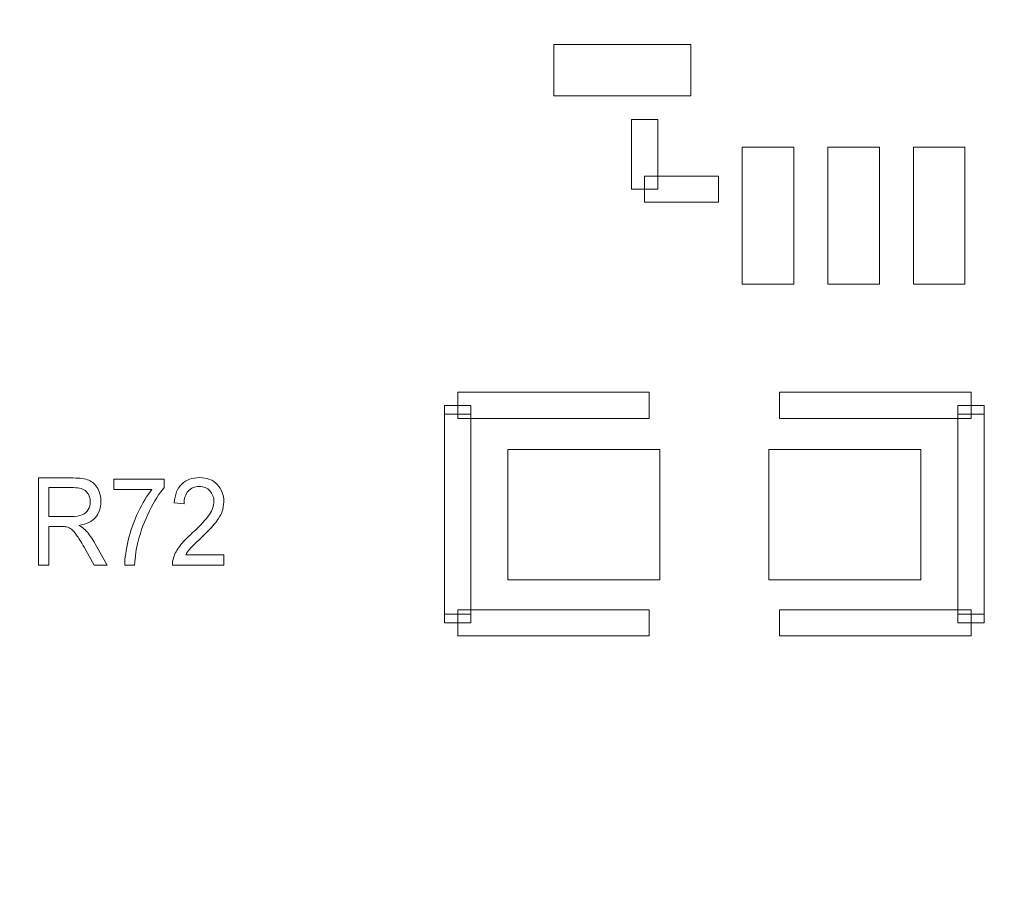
# Model space of a CAD drawing. Header units: millimetres. Extents: x -90 to 99, y -65 to 67.
# Drawn here: x -45.38 to -39.71, y -9.79 to -4.62 of the extents above; entities that cross this region are included whole.
import ezdxf

# ---------------------------------------------------------------- set-up
doc = ezdxf.new("R2010")
doc.units = ezdxf.units.MM
doc.header["$MEASUREMENT"] = 0
for name, color, linetype in [('BG_OUTLINE', 7, 'Continuous'), ('PG_SILKSCREEN_TOP', 7, 'Continuous'), ('PIN_TOP', 7, 'Continuous'), ('RD_SILKSCREEN_TOP', 7, 'Continuous')]:
    doc.layers.add(name, color=color, linetype=linetype)

msp = doc.modelspace()

# ---------------------------------------------------------------- linework, layer by layer
at = {"layer": 'BG_OUTLINE', "color": 3, "lineweight": 9}
msp.add_open_spline([(-71.7269, -61.8795), (-71.7269, -61.8795), (-71.7343, 42.2681), (-71.7343, 42.2681), (-71.7343, 42.2681), (-71.7348, 43.0066), (-71.4419, 43.715), (-70.92, 44.2375), (-70.92, 44.2375), (-70.3982, 44.76), (-69.6866, 45.0538), (-68.9482, 45.0543), (-68.9482, 45.0543), (-68.9482, 45.0543), (75.2046, 45.0543), (75.2046, 45.0543), (75.2046, 45.0543), (76.8319, 45.0552), (78.1763, 43.7805), (78.2661, 42.1556), (78.2661, 42.1556), (78.2661, 42.1556), (78.2661, 31.2814), (78.2661, 31.2814), (78.2661, 31.2814), (78.2661, 31.2814), (72.2646, 31.2814), (72.2646, 31.2814), (72.2646, 31.2814), (72.2646, 31.2814), (72.2646, 26.9814), (72.2646, 26.9814), (72.2646, 26.9814), (72.2646, 26.9814), (78.2661, 26.9814), (78.2661, 26.9814), (78.2661, 26.9814), (78.2661, 26.9814), (78.2661, 18.6553), (78.2661, 18.6553), (78.2661, 18.6553), (78.2661, 18.6553), (72.2496, 18.6553), (72.2496, 18.6553), (72.2496, 18.6553), (72.2496, 18.6553), (72.2496, 14.3553), (72.2496, 14.3553), (72.2496, 14.3553), (72.2496, 14.3553), (78.2661, 14.3553), (78.2661, 14.3553), (78.2661, 14.3553), (78.2661, 14.3553), (78.2661, 9.255), (78.2661, 9.255), (78.2661, 9.255), (78.2661, 9.255), (72.2648, 9.255), (72.2648, 9.255), (72.2648, 9.255), (72.2648, 9.255), (72.2648, 4.955), (72.2648, 4.955), (72.2648, 4.955), (72.2648, 4.955), (78.2661, 4.955), (78.2661, 4.955), (78.2661, 4.955), (78.2661, 4.955), (78.2661, -3.3762), (78.2661, -3.3762), (78.2661, -3.3762), (78.2661, -3.3762), (72.2445, -3.3762), (72.2445, -3.3762), (72.2445, -3.3762), (72.2445, -3.3762), (72.2445, -7.6762), (72.2445, -7.6762), (72.2445, -7.6762), (72.2445, -7.6762), (78.2661, -7.6762), (78.2661, -7.6762), (78.2661, -7.6762), (78.2661, -7.6762), (78.2661, -12.7615), (78.2661, -12.7615), (78.2661, -12.7615), (78.2661, -12.7615), (72.2651, -12.7615), (72.2651, -12.7615), (72.2651, -12.7615), (72.2651, -12.7615), (72.2651, -17.0615), (72.2651, -17.0615), (72.2651, -17.0615), (72.2651, -17.0615), (78.2661, -17.0615), (78.2661, -17.0615), (78.2661, -17.0615), (78.2661, -17.0615), (78.2661, -25.4097), (78.2661, -25.4097), (78.2661, -25.4097), (78.2661, -25.4097), (72.2656, -25.4097), (72.2656, -25.4097), (72.2656, -25.4097), (72.2656, -25.4097), (72.2656, -29.7097), (72.2656, -29.7097), (72.2656, -29.7097), (72.2656, -29.7097), (78.2661, -29.7097), (78.2661, -29.7097), (78.2661, -29.7097), (78.2661, -29.7097), (78.2661, -34.793), (78.2661, -34.793), (78.2661, -34.793), (78.2661, -34.793), (72.2679, -34.793), (72.2679, -34.793), (72.2679, -34.793), (72.2679, -34.793), (72.2679, -39.0929), (72.2679, -39.0929), (72.2679, -39.0929), (72.2679, -39.0929), (78.2661, -39.0929), (78.2661, -39.0929), (78.2661, -39.0929), (78.2661, -39.0929), (78.2661, -47.4269), (78.2661, -47.4269), (78.2661, -47.4269), (78.2661, -47.4269), (72.2679, -47.4269), (72.2679, -47.4269), (72.2679, -47.4269), (72.2679, -47.4269), (72.2679, -51.7269), (72.2679, -51.7269), (72.2679, -51.7269), (72.2679, -51.7269), (78.2661, -51.7269), (78.2661, -51.7269), (78.2661, -51.7269), (78.2661, -51.7269), (78.2661, -51.8138), (78.2661, -51.8138), (78.2661, -51.8138), (78.2661, -51.8138), (78.2656, -61.8468), (78.2656, -61.8468), (78.2656, -61.8468), (78.2661, -62.6669), (77.9407, -63.4536), (77.3612, -64.0339), (77.3612, -64.0339), (76.7817, -64.6142), (75.9915, -64.9405), (75.1713, -64.941), (75.1713, -64.941), (75.1713, -64.941), (-68.6609, -64.9456), (-68.6609, -64.9456), (-68.6609, -64.9456), (-69.4735, -64.9461), (-70.2531, -64.6237), (-70.8281, -64.0495), (-70.8281, -64.0495), (-71.4031, -63.4752), (-71.7264, -62.6922), (-71.7269, -61.8795)], degree=3, knots=[0, 0, 0, 0, 0.022727, 0.022727, 0.022727, 0.022727, 0.045455, 0.045455, 0.045455, 0.045455, 0.068182, 0.068182, 0.068182, 0.068182, 0.090909, 0.090909, 0.090909, 0.090909, 0.113636, 0.113636, 0.113636, 0.113636, 0.136364, 0.136364, 0.136364, 0.136364, 0.159091, 0.159091, 0.159091, 0.159091, 0.181818, 0.181818, 0.181818, 0.181818, 0.204545, 0.204545, 0.204545, 0.204545, 0.227273, 0.227273, 0.227273, 0.227273, 0.25, 0.25, 0.25, 0.25, 0.272727, 0.272727, 0.272727, 0.272727, 0.295455, 0.295455, 0.295455, 0.295455, 0.318182, 0.318182, 0.318182, 0.318182, 0.340909, 0.340909, 0.340909, 0.340909, 0.363636, 0.363636, 0.363636, 0.363636, 0.386364, 0.386364, 0.386364, 0.386364, 0.409091, 0.409091, 0.409091, 0.409091, 0.431818, 0.431818, 0.431818, 0.431818, 0.454545, 0.454545, 0.454545, 0.454545, 0.477273, 0.477273, 0.477273, 0.477273, 0.5, 0.5, 0.5, 0.5, 0.522727, 0.522727, 0.522727, 0.522727, 0.545455, 0.545455, 0.545455, 0.545455, 0.568182, 0.568182, 0.568182, 0.568182, 0.590909, 0.590909, 0.590909, 0.590909, 0.613636, 0.613636, 0.613636, 0.613636, 0.636364, 0.636364, 0.636364, 0.636364, 0.659091, 0.659091, 0.659091, 0.659091, 0.681818, 0.681818, 0.681818, 0.681818, 0.704545, 0.704545, 0.704545, 0.704545, 0.727273, 0.727273, 0.727273, 0.727273, 0.75, 0.75, 0.75, 0.75, 0.772727, 0.772727, 0.772727, 0.772727, 0.795455, 0.795455, 0.795455, 0.795455, 0.818182, 0.818182, 0.818182, 0.818182, 0.840909, 0.840909, 0.840909, 0.840909, 0.863636, 0.863636, 0.863636, 0.863636, 0.886364, 0.886364, 0.886364, 0.886364, 0.909091, 0.909091, 0.909091, 0.909091, 0.931818, 0.931818, 0.931818, 0.931818, 0.954545, 0.954545, 0.954545, 0.954545, 0.977273, 0.977273, 0.977273, 0.977273, 1, 1, 1, 1], dxfattribs=at)
at = {"layer": 'PG_SILKSCREEN_TOP', "color": 6, "lineweight": 9}
for points in [[(-41.8061, -5.202), (-41.8061, -5.202), (-41.6537, -5.202), (-41.6537, -5.202), (-41.6537, -5.202), (-41.6537, -5.202), (-41.6537, -5.6084), (-41.6537, -5.6084), (-41.6537, -5.6084), (-41.6537, -5.6084), (-41.8061, -5.6084), (-41.8061, -5.6084), (-41.8061, -5.6084), (-41.8061, -5.6084), (-41.8061, -5.202), (-41.8061, -5.202)], [(-41.7299, -5.6846), (-41.7299, -5.6846), (-41.7299, -5.5322), (-41.7299, -5.5322), (-41.7299, -5.5322), (-41.7299, -5.5322), (-41.2981, -5.5322), (-41.2981, -5.5322), (-41.2981, -5.5322), (-41.2981, -5.5322), (-41.2981, -5.6846), (-41.2981, -5.6846), (-41.2981, -5.6846), (-41.2981, -5.6846), (-41.7299, -5.6846), (-41.7299, -5.6846)], [(-41.7038, -6.7945), (-41.7038, -6.7945), (-41.7038, -6.9469), (-41.7038, -6.9469), (-41.7038, -6.9469), (-41.7038, -6.9469), (-42.8214, -6.9469), (-42.8214, -6.9469), (-42.8214, -6.9469), (-42.8214, -6.9469), (-42.8214, -6.7945), (-42.8214, -6.7945), (-42.8214, -6.7945), (-42.8214, -6.7945), (-41.7038, -6.7945), (-41.7038, -6.7945)], [(-40.9418, -6.9469), (-40.9418, -6.9469), (-40.9418, -6.7945), (-40.9418, -6.7945), (-40.9418, -6.7945), (-40.9418, -6.7945), (-39.8243, -6.7945), (-39.8243, -6.7945), (-39.8243, -6.7945), (-39.8243, -6.7945), (-39.8243, -6.9469), (-39.8243, -6.9469), (-39.8243, -6.9469), (-39.8243, -6.9469), (-40.9418, -6.9469), (-40.9418, -6.9469)], [(-42.8976, -6.8707), (-42.8976, -6.8707), (-42.7452, -6.8707), (-42.7452, -6.8707), (-42.7452, -6.8707), (-42.7452, -6.8707), (-42.7452, -6.9215), (-42.7452, -6.9215), (-42.7452, -6.9215), (-42.7452, -6.9215), (-42.8976, -6.9215), (-42.8976, -6.9215), (-42.8976, -6.9215), (-42.8976, -6.9215), (-42.8976, -6.8707), (-42.8976, -6.8707)], [(-39.9005, -6.8707), (-39.9005, -6.8707), (-39.7481, -6.8707), (-39.7481, -6.8707), (-39.7481, -6.8707), (-39.7481, -6.8707), (-39.7481, -6.9215), (-39.7481, -6.9215), (-39.7481, -6.9215), (-39.7481, -6.9215), (-39.9005, -6.9215), (-39.9005, -6.9215), (-39.9005, -6.9215), (-39.9005, -6.9215), (-39.9005, -6.8707), (-39.9005, -6.8707)], [(-42.8976, -6.9215), (-42.8976, -6.9215), (-42.7452, -6.9215), (-42.7452, -6.9215), (-42.7452, -6.9215), (-42.7452, -6.9215), (-42.7452, -8.0899), (-42.7452, -8.0899), (-42.7452, -8.0899), (-42.7452, -8.0899), (-42.8976, -8.0899), (-42.8976, -8.0899), (-42.8976, -8.0899), (-42.8976, -8.0899), (-42.8976, -6.9215), (-42.8976, -6.9215)], [(-39.9005, -6.9215), (-39.9005, -6.9215), (-39.7481, -6.9215), (-39.7481, -6.9215), (-39.7481, -6.9215), (-39.7481, -6.9215), (-39.7481, -8.0899), (-39.7481, -8.0899), (-39.7481, -8.0899), (-39.7481, -8.0899), (-39.9005, -8.0899), (-39.9005, -8.0899), (-39.9005, -8.0899), (-39.9005, -8.0899), (-39.9005, -6.9215), (-39.9005, -6.9215)], [(-42.8976, -8.0899), (-42.8976, -8.0899), (-42.7452, -8.0899), (-42.7452, -8.0899), (-42.7452, -8.0899), (-42.7452, -8.0899), (-42.7452, -8.1407), (-42.7452, -8.1407), (-42.7452, -8.1407), (-42.7452, -8.1407), (-42.8976, -8.1407), (-42.8976, -8.1407), (-42.8976, -8.1407), (-42.8976, -8.1407), (-42.8976, -8.0899), (-42.8976, -8.0899)], [(-42.8214, -8.2169), (-42.8214, -8.2169), (-42.8214, -8.0645), (-42.8214, -8.0645), (-42.8214, -8.0645), (-42.8214, -8.0645), (-41.7038, -8.0645), (-41.7038, -8.0645), (-41.7038, -8.0645), (-41.7038, -8.0645), (-41.7038, -8.2169), (-41.7038, -8.2169), (-41.7038, -8.2169), (-41.7038, -8.2169), (-42.8214, -8.2169), (-42.8214, -8.2169)], [(-39.8243, -8.0645), (-39.8243, -8.0645), (-39.8243, -8.2169), (-39.8243, -8.2169), (-39.8243, -8.2169), (-39.8243, -8.2169), (-40.9418, -8.2169), (-40.9418, -8.2169), (-40.9418, -8.2169), (-40.9418, -8.2169), (-40.9418, -8.0645), (-40.9418, -8.0645), (-40.9418, -8.0645), (-40.9418, -8.0645), (-39.8243, -8.0645), (-39.8243, -8.0645)], [(-39.9005, -8.0899), (-39.9005, -8.0899), (-39.7481, -8.0899), (-39.7481, -8.0899), (-39.7481, -8.0899), (-39.7481, -8.0899), (-39.7481, -8.1407), (-39.7481, -8.1407), (-39.7481, -8.1407), (-39.7481, -8.1407), (-39.9005, -8.1407), (-39.9005, -8.1407), (-39.9005, -8.1407), (-39.9005, -8.1407), (-39.9005, -8.0899), (-39.9005, -8.0899)]]:
    msp.add_open_spline(points, degree=3, knots=[0, 0, 0, 0, 0.25, 0.25, 0.25, 0.25, 0.5, 0.5, 0.5, 0.5, 0.75, 0.75, 0.75, 0.75, 1, 1, 1, 1], dxfattribs=at)
at = {"layer": 'PIN_TOP', "lineweight": 9}
for points in [[(-42.2595, -4.7634), (-42.2595, -4.7634), (-41.4594, -4.7634), (-41.4594, -4.7634), (-41.4594, -4.7634), (-41.4594, -4.7634), (-41.4594, -5.0634), (-41.4594, -5.0634), (-41.4594, -5.0634), (-41.4594, -5.0634), (-42.2595, -5.0634), (-42.2595, -5.0634), (-42.2595, -5.0634), (-42.2595, -5.0634), (-42.2595, -4.7634), (-42.2595, -4.7634)], [(-41.1597, -5.3633), (-41.1597, -5.3633), (-40.8596, -5.3633), (-40.8596, -5.3633), (-40.8596, -5.3633), (-40.8596, -5.3633), (-40.8596, -6.1634), (-40.8596, -6.1634), (-40.8596, -6.1634), (-40.8596, -6.1634), (-41.1597, -6.1634), (-41.1597, -6.1634), (-41.1597, -6.1634), (-41.1597, -6.1634), (-41.1597, -5.3633), (-41.1597, -5.3633)], [(-40.6594, -5.3633), (-40.6594, -5.3633), (-40.3595, -5.3633), (-40.3595, -5.3633), (-40.3595, -5.3633), (-40.3595, -5.3633), (-40.3595, -6.1634), (-40.3595, -6.1634), (-40.3595, -6.1634), (-40.3595, -6.1634), (-40.6594, -6.1634), (-40.6594, -6.1634), (-40.6594, -6.1634), (-40.6594, -6.1634), (-40.6594, -5.3633), (-40.6594, -5.3633)], [(-40.1597, -5.3633), (-40.1597, -5.3633), (-39.8596, -5.3633), (-39.8596, -5.3633), (-39.8596, -5.3633), (-39.8596, -5.3633), (-39.8596, -6.1634), (-39.8596, -6.1634), (-39.8596, -6.1634), (-39.8596, -6.1634), (-40.1597, -6.1634), (-40.1597, -6.1634), (-40.1597, -6.1634), (-40.1597, -6.1634), (-40.1597, -5.3633), (-40.1597, -5.3633)], [(-41.6403, -7.1283), (-41.6403, -7.1283), (-41.6403, -7.8903), (-41.6403, -7.8903), (-41.6403, -7.8903), (-41.6403, -7.8903), (-42.5293, -7.8903), (-42.5293, -7.8903), (-42.5293, -7.8903), (-42.5293, -7.8903), (-42.5293, -7.1283), (-42.5293, -7.1283), (-42.5293, -7.1283), (-42.5293, -7.1283), (-41.6403, -7.1283), (-41.6403, -7.1283)], [(-40.1163, -7.1283), (-40.1163, -7.1283), (-40.1163, -7.8903), (-40.1163, -7.8903), (-40.1163, -7.8903), (-40.1163, -7.8903), (-41.0053, -7.8903), (-41.0053, -7.8903), (-41.0053, -7.8903), (-41.0053, -7.8903), (-41.0053, -7.1283), (-41.0053, -7.1283), (-41.0053, -7.1283), (-41.0053, -7.1283), (-40.1163, -7.1283), (-40.1163, -7.1283)]]:
    msp.add_open_spline(points, degree=3, knots=[0, 0, 0, 0, 0.25, 0.25, 0.25, 0.25, 0.5, 0.5, 0.5, 0.5, 0.75, 0.75, 0.75, 0.75, 1, 1, 1, 1], dxfattribs=at)
at = {"layer": 'RD_SILKSCREEN_TOP', "color": 8, "lineweight": 9}
for points, knots in [([(-45.2683, -7.8039), (-45.2683, -7.8039), (-45.2683, -7.2948), (-45.2683, -7.2948), (-45.2683, -7.2948), (-45.2683, -7.2948), (-45.0668, -7.2948), (-45.0668, -7.2948), (-45.0668, -7.2948), (-45.0262, -7.2948), (-44.9954, -7.2994), (-44.9744, -7.3085), (-44.9744, -7.3085), (-44.9533, -7.3177), (-44.9365, -7.3338), (-44.9237, -7.3569), (-44.9237, -7.3569), (-44.9112, -7.3801), (-44.905, -7.4057), (-44.905, -7.4337), (-44.905, -7.4337), (-44.905, -7.4699), (-44.9153, -7.5002), (-44.9362, -7.525), (-44.9362, -7.525), (-44.9571, -7.5498), (-44.9894, -7.5655), (-45.033, -7.5723), (-45.033, -7.5723), (-45.017, -7.5808), (-45.0049, -7.5892), (-44.9967, -7.5977), (-44.9967, -7.5977), (-44.9791, -7.6157), (-44.9625, -7.6383), (-44.9467, -7.6653), (-44.9467, -7.6653), (-44.9467, -7.6653), (-44.8677, -7.8039), (-44.8677, -7.8039), (-44.8677, -7.8039), (-44.8677, -7.8039), (-44.9434, -7.8039), (-44.9434, -7.8039), (-44.9434, -7.8039), (-44.9434, -7.8039), (-45.0035, -7.6979), (-45.0035, -7.6979), (-45.0035, -7.6979), (-45.0211, -7.6675), (-45.0355, -7.644), (-45.047, -7.6279), (-45.047, -7.6279), (-45.0583, -7.6116), (-45.0685, -7.6003), (-45.0774, -7.5939), (-45.0774, -7.5939), (-45.0865, -7.5873), (-45.0955, -7.5828), (-45.1048, -7.5802), (-45.1048, -7.5802), (-45.1117, -7.5787), (-45.1228, -7.5779), (-45.1384, -7.5779), (-45.1384, -7.5779), (-45.1384, -7.5779), (-45.2081, -7.5779), (-45.2081, -7.5779), (-45.2081, -7.5779), (-45.2081, -7.5779), (-45.2081, -7.8039), (-45.2081, -7.8039), (-45.2081, -7.8039), (-45.2081, -7.8039), (-45.2683, -7.8039), (-45.2683, -7.8039)], [0, 0, 0, 0, 0.052632, 0.052632, 0.052632, 0.052632, 0.105263, 0.105263, 0.105263, 0.105263, 0.157895, 0.157895, 0.157895, 0.157895, 0.210526, 0.210526, 0.210526, 0.210526, 0.263158, 0.263158, 0.263158, 0.263158, 0.315789, 0.315789, 0.315789, 0.315789, 0.368421, 0.368421, 0.368421, 0.368421, 0.421053, 0.421053, 0.421053, 0.421053, 0.473684, 0.473684, 0.473684, 0.473684, 0.526316, 0.526316, 0.526316, 0.526316, 0.578947, 0.578947, 0.578947, 0.578947, 0.631579, 0.631579, 0.631579, 0.631579, 0.684211, 0.684211, 0.684211, 0.684211, 0.736842, 0.736842, 0.736842, 0.736842, 0.789474, 0.789474, 0.789474, 0.789474, 0.842105, 0.842105, 0.842105, 0.842105, 0.894737, 0.894737, 0.894737, 0.894737, 0.947368, 0.947368, 0.947368, 0.947368, 1, 1, 1, 1]), ([(-44.8295, -7.3615), (-44.8295, -7.3615), (-44.8295, -7.3014), (-44.8295, -7.3014), (-44.8295, -7.3014), (-44.8295, -7.3014), (-44.5353, -7.3014), (-44.5353, -7.3014), (-44.5353, -7.3014), (-44.5353, -7.3014), (-44.5353, -7.35), (-44.5353, -7.35), (-44.5353, -7.35), (-44.5642, -7.3845), (-44.5929, -7.4304), (-44.6214, -7.4875), (-44.6214, -7.4875), (-44.6497, -7.5447), (-44.6717, -7.6036), (-44.6872, -7.6639), (-44.6872, -7.6639), (-44.6984, -7.7066), (-44.7055, -7.7532), (-44.7086, -7.8039), (-44.7086, -7.8039), (-44.7086, -7.8039), (-44.7659, -7.8039), (-44.7659, -7.8039), (-44.7659, -7.8039), (-44.7653, -7.7638), (-44.7584, -7.7155), (-44.7449, -7.6587), (-44.7449, -7.6587), (-44.7315, -7.602), (-44.7122, -7.5473), (-44.6871, -7.4946), (-44.6871, -7.4946), (-44.6619, -7.442), (-44.6353, -7.3976), (-44.6068, -7.3615), (-44.6068, -7.3615), (-44.6068, -7.3615), (-44.8295, -7.3615), (-44.8295, -7.3615)], [0, 0, 0, 0, 0.090909, 0.090909, 0.090909, 0.090909, 0.181818, 0.181818, 0.181818, 0.181818, 0.272727, 0.272727, 0.272727, 0.272727, 0.363636, 0.363636, 0.363636, 0.363636, 0.454545, 0.454545, 0.454545, 0.454545, 0.545455, 0.545455, 0.545455, 0.545455, 0.636364, 0.636364, 0.636364, 0.636364, 0.727273, 0.727273, 0.727273, 0.727273, 0.818182, 0.818182, 0.818182, 0.818182, 0.909091, 0.909091, 0.909091, 0.909091, 1, 1, 1, 1]), ([(-44.1868, -7.7438), (-44.1868, -7.7438), (-44.1868, -7.8039), (-44.1868, -7.8039), (-44.1868, -7.8039), (-44.1868, -7.8039), (-44.4872, -7.8039), (-44.4872, -7.8039), (-44.4872, -7.8039), (-44.4877, -7.7888), (-44.4855, -7.7744), (-44.4808, -7.7605), (-44.4808, -7.7605), (-44.4732, -7.7375), (-44.4609, -7.715), (-44.4441, -7.6927), (-44.4441, -7.6927), (-44.4271, -7.6706), (-44.4028, -7.6448), (-44.3711, -7.6157), (-44.3711, -7.6157), (-44.3216, -7.5703), (-44.2882, -7.5344), (-44.2708, -7.5078), (-44.2708, -7.5078), (-44.2535, -7.4814), (-44.2449, -7.4562), (-44.2449, -7.4327), (-44.2449, -7.4327), (-44.2449, -7.4079), (-44.2528, -7.387), (-44.2685, -7.3699), (-44.2685, -7.3699), (-44.2844, -7.353), (-44.305, -7.3445), (-44.3305, -7.3445), (-44.3305, -7.3445), (-44.3573, -7.3445), (-44.3787, -7.3535), (-44.3948, -7.3716), (-44.3948, -7.3716), (-44.4112, -7.3896), (-44.4192, -7.4146), (-44.4194, -7.4465), (-44.4194, -7.4465), (-44.4194, -7.4465), (-44.4768, -7.44), (-44.4768, -7.44), (-44.4768, -7.44), (-44.4728, -7.392), (-44.458, -7.3555), (-44.4324, -7.3304), (-44.4324, -7.3304), (-44.4068, -7.3052), (-44.3723, -7.2927), (-44.3291, -7.2927), (-44.3291, -7.2927), (-44.2855, -7.2927), (-44.2511, -7.3063), (-44.2256, -7.3333), (-44.2256, -7.3333), (-44.2001, -7.3605), (-44.1874, -7.394), (-44.1874, -7.4341), (-44.1874, -7.4341), (-44.1874, -7.4545), (-44.1911, -7.4745), (-44.1986, -7.4942), (-44.1986, -7.4942), (-44.2061, -7.5138), (-44.2185, -7.5346), (-44.2357, -7.5563), (-44.2357, -7.5563), (-44.2529, -7.5781), (-44.2817, -7.608), (-44.3217, -7.6459), (-44.3217, -7.6459), (-44.3552, -7.6774), (-44.3767, -7.6988), (-44.3861, -7.71), (-44.3861, -7.71), (-44.3958, -7.7212), (-44.4036, -7.7324), (-44.4098, -7.7438), (-44.4098, -7.7438), (-44.4098, -7.7438), (-44.1868, -7.7438), (-44.1868, -7.7438)], [0, 0, 0, 0, 0.045455, 0.045455, 0.045455, 0.045455, 0.090909, 0.090909, 0.090909, 0.090909, 0.136364, 0.136364, 0.136364, 0.136364, 0.181818, 0.181818, 0.181818, 0.181818, 0.227273, 0.227273, 0.227273, 0.227273, 0.272727, 0.272727, 0.272727, 0.272727, 0.318182, 0.318182, 0.318182, 0.318182, 0.363636, 0.363636, 0.363636, 0.363636, 0.409091, 0.409091, 0.409091, 0.409091, 0.454545, 0.454545, 0.454545, 0.454545, 0.5, 0.5, 0.5, 0.5, 0.545455, 0.545455, 0.545455, 0.545455, 0.590909, 0.590909, 0.590909, 0.590909, 0.636364, 0.636364, 0.636364, 0.636364, 0.681818, 0.681818, 0.681818, 0.681818, 0.727273, 0.727273, 0.727273, 0.727273, 0.772727, 0.772727, 0.772727, 0.772727, 0.818182, 0.818182, 0.818182, 0.818182, 0.863636, 0.863636, 0.863636, 0.863636, 0.909091, 0.909091, 0.909091, 0.909091, 0.954545, 0.954545, 0.954545, 0.954545, 1, 1, 1, 1]), ([(-45.2081, -7.5195), (-45.2081, -7.5195), (-45.0788, -7.5195), (-45.0788, -7.5195), (-45.0788, -7.5195), (-45.0514, -7.5195), (-45.0298, -7.5163), (-45.0144, -7.5099), (-45.0144, -7.5099), (-44.9988, -7.5035), (-44.987, -7.4933), (-44.979, -7.4794), (-44.979, -7.4794), (-44.971, -7.4654), (-44.967, -7.4502), (-44.967, -7.4337), (-44.967, -7.4337), (-44.967, -7.4097), (-44.9746, -7.3899), (-44.9904, -7.3743), (-44.9904, -7.3743), (-45.0059, -7.3588), (-45.0305, -7.3511), (-45.0643, -7.3511), (-45.0643, -7.3511), (-45.0643, -7.3511), (-45.2081, -7.3511), (-45.2081, -7.3511), (-45.2081, -7.3511), (-45.2081, -7.3511), (-45.2081, -7.5195), (-45.2081, -7.5195)], [0, 0, 0, 0, 0.125, 0.125, 0.125, 0.125, 0.25, 0.25, 0.25, 0.25, 0.375, 0.375, 0.375, 0.375, 0.5, 0.5, 0.5, 0.5, 0.625, 0.625, 0.625, 0.625, 0.75, 0.75, 0.75, 0.75, 0.875, 0.875, 0.875, 0.875, 1, 1, 1, 1])]:
    msp.add_open_spline(points, degree=3, knots=knots, dxfattribs=at)

doc.saveas('drawing.dxf')
